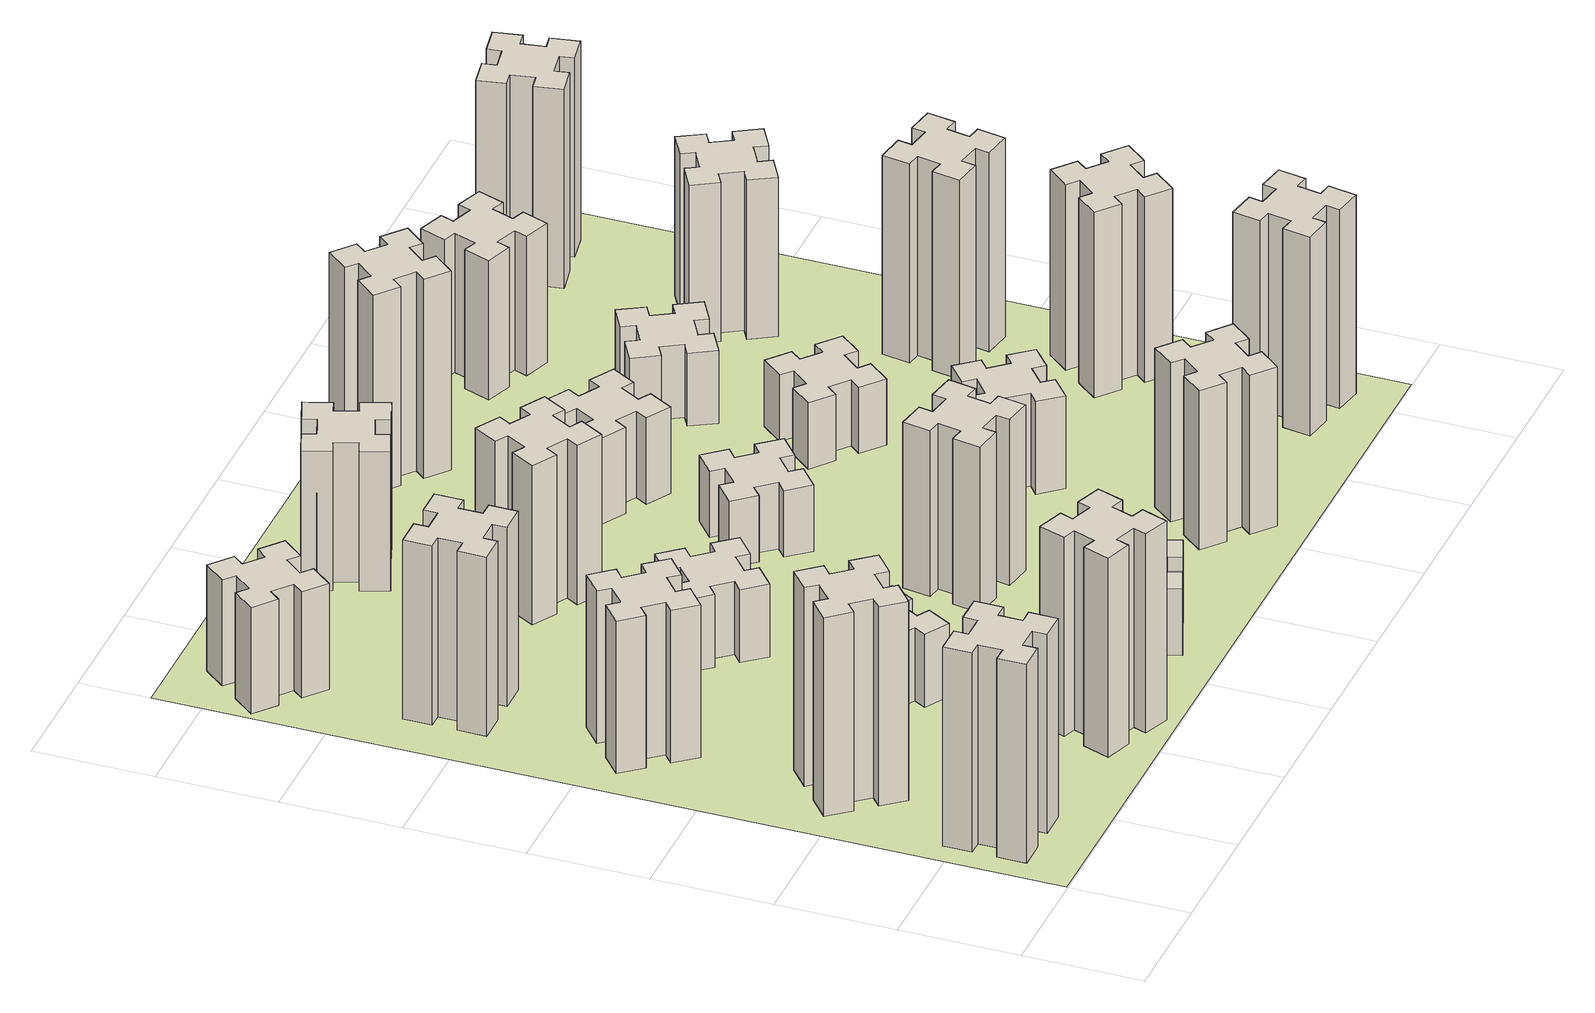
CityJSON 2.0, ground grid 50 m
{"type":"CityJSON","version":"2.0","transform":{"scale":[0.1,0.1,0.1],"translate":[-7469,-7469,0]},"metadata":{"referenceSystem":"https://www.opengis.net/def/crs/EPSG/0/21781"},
"CityObjects":{
"building1":{"type":"Building","attributes":{"class":"1000","function":"1000","usage":"1000","yearOfConstruction":2016,"roofType":"1000","measuredHeight":90,"storeysAboveGround":30,"storeysBelowGround":0},"geometry":[{"type":"Solid","lod":"1","boundaries":[[[[0,1,2,3,4,5,6,7,8,9,10,11,12,13,14,15,16,17,18,19]],[[17,16,20,21]],[[16,15,22,20]],[[15,14,23,22]],[[14,13,24,23]],[[13,12,25,24]],[[12,11,26,25]],[[11,10,27,26]],[[10,9,28,27]],[[9,8,29,28]],[[8,7,30,29]],[[7,6,31,30]],[[6,5,32,31]],[[5,4,33,32]],[[4,3,34,33]],[[3,2,35,34]],[[2,1,36,35]],[[1,0,37,36]],[[0,19,38,37]],[[19,18,39,38]],[[18,17,21,39]],[[24,25,26,27,28,29,30,31,32,33,34,35,36,37,38,39,21,20,22,23]]]]}]},
"building2":{"type":"Building","attributes":{"class":"1000","function":"1000","usage":"1000","yearOfConstruction":2016,"roofType":"1000","measuredHeight":90,"storeysAboveGround":30,"storeysBelowGround":0},"geometry":[{"type":"Solid","lod":"1","boundaries":[[[[40,41,42,43,44,45,46,47,48,49,50,51,52,53,54,55,56,57,58,59]],[[57,56,60,61]],[[56,55,62,60]],[[55,54,63,62]],[[54,53,64,63]],[[53,52,65,64]],[[52,51,66,65]],[[51,50,67,66]],[[50,49,68,67]],[[49,48,69,68]],[[48,47,70,69]],[[47,46,71,70]],[[46,45,72,71]],[[45,44,73,72]],[[44,43,74,73]],[[43,42,75,74]],[[42,41,76,75]],[[41,40,77,76]],[[40,59,78,77]],[[59,58,79,78]],[[58,57,61,79]],[[64,65,66,67,68,69,70,71,72,73,74,75,76,77,78,79,61,60,62,63]]]]}]},
"building3":{"type":"Building","attributes":{"class":"1000","function":"1000","usage":"1000","yearOfConstruction":2016,"roofType":"1000","measuredHeight":69,"storeysAboveGround":30,"storeysBelowGround":0},"geometry":[{"type":"Solid","lod":"1","boundaries":[[[[80,81,82,83,84,85,86,87,88,89,90,91,92,93,94,95,96,97,98,99]],[[97,96,100,101]],[[96,95,102,100]],[[95,94,103,102]],[[94,93,104,103]],[[93,92,105,104]],[[92,91,106,105]],[[91,90,107,106]],[[90,89,108,107]],[[89,88,109,108]],[[88,87,110,109]],[[87,86,111,110]],[[86,85,112,111]],[[85,84,113,112]],[[84,83,114,113]],[[83,82,115,114]],[[82,81,116,115]],[[81,80,117,116]],[[80,99,118,117]],[[99,98,119,118]],[[98,97,101,119]],[[104,105,106,107,108,109,110,111,112,113,114,115,116,117,118,119,101,100,102,103]]]]}]},
"building4":{"type":"Building","attributes":{"class":"1000","function":"1000","usage":"1000","yearOfConstruction":2016,"roofType":"1000","measuredHeight":81,"storeysAboveGround":30,"storeysBelowGround":0},"geometry":[{"type":"Solid","lod":"1","boundaries":[[[[120,121,122,123,124,125,126,127,128,129,130,131,132,133,134,135,136,137,138,139]],[[137,136,140,141]],[[136,135,142,140]],[[135,134,143,142]],[[134,133,144,143]],[[133,132,145,144]],[[132,131,146,145]],[[131,130,147,146]],[[130,129,148,147]],[[129,128,149,148]],[[128,127,150,149]],[[127,126,151,150]],[[126,125,152,151]],[[125,124,153,152]],[[124,123,154,153]],[[123,122,155,154]],[[122,121,156,155]],[[121,120,157,156]],[[120,139,158,157]],[[139,138,159,158]],[[138,137,141,159]],[[144,145,146,147,148,149,150,151,152,153,154,155,156,157,158,159,141,140,142,143]]]]}]},
"building5":{"type":"Building","attributes":{"class":"1000","function":"1000","usage":"1000","yearOfConstruction":2016,"roofType":"1000","measuredHeight":90,"storeysAboveGround":30,"storeysBelowGround":0},"geometry":[{"type":"Solid","lod":"1","boundaries":[[[[160,161,162,163,164,165,166,167,168,169,170,171,172,173,174,175,176,177,178,179]],[[177,176,180,181]],[[176,175,182,180]],[[175,174,183,182]],[[174,173,184,183]],[[173,172,185,184]],[[172,171,186,185]],[[171,170,187,186]],[[170,169,188,187]],[[169,168,189,188]],[[168,167,190,189]],[[167,166,191,190]],[[166,165,192,191]],[[165,164,193,192]],[[164,163,194,193]],[[163,162,195,194]],[[162,161,196,195]],[[161,160,197,196]],[[160,179,198,197]],[[179,178,199,198]],[[178,177,181,199]],[[184,185,186,187,188,189,190,191,192,193,194,195,196,197,198,199,181,180,182,183]]]]}]},
"building6":{"type":"Building","attributes":{"class":"1000","function":"1000","usage":"1000","yearOfConstruction":2016,"roofType":"1000","measuredHeight":48,"storeysAboveGround":30,"storeysBelowGround":0},"geometry":[{"type":"Solid","lod":"1","boundaries":[[[[200,201,202,203,204,205,206,207,208,209,210,211,212,213,214,215,216,217,218,219]],[[217,216,220,221]],[[216,215,222,220]],[[215,214,223,222]],[[214,213,224,223]],[[213,212,225,224]],[[212,211,226,225]],[[211,210,227,226]],[[210,209,228,227]],[[209,208,229,228]],[[208,207,230,229]],[[207,206,231,230]],[[206,205,232,231]],[[205,204,233,232]],[[204,203,234,233]],[[203,202,235,234]],[[202,201,236,235]],[[201,200,237,236]],[[200,219,238,237]],[[219,218,239,238]],[[218,217,221,239]],[[224,225,226,227,228,229,230,231,232,233,234,235,236,237,238,239,221,220,222,223]]]]}]},
"building7":{"type":"Building","attributes":{"class":"1000","function":"1000","usage":"1000","yearOfConstruction":2016,"roofType":"1000","measuredHeight":33,"storeysAboveGround":30,"storeysBelowGround":0},"geometry":[{"type":"Solid","lod":"1","boundaries":[[[[240,241,242,243,244,245,246,247,248,249,250,251,252,253,254,255,256,257,258,259]],[[257,256,260,261]],[[256,255,262,260]],[[255,254,263,262]],[[254,253,264,263]],[[253,252,265,264]],[[252,251,266,265]],[[251,250,267,266]],[[250,249,268,267]],[[249,248,269,268]],[[248,247,270,269]],[[247,246,271,270]],[[246,245,272,271]],[[245,244,273,272]],[[244,243,274,273]],[[243,242,275,274]],[[242,241,276,275]],[[241,240,277,276]],[[240,259,278,277]],[[259,258,279,278]],[[258,257,261,279]],[[264,265,266,267,268,269,270,271,272,273,274,275,276,277,278,279,261,260,262,263]]]]}]},
"building8":{"type":"Building","attributes":{"class":"1000","function":"1000","usage":"1000","yearOfConstruction":2016,"roofType":"1000","measuredHeight":33,"storeysAboveGround":30,"storeysBelowGround":0},"geometry":[{"type":"Solid","lod":"1","boundaries":[[[[280,281,282,283,284,285,286,287,288,289,290,291,292,293,294,295,296,297,298,299]],[[297,296,300,301]],[[296,295,302,300]],[[295,294,303,302]],[[294,293,304,303]],[[293,292,305,304]],[[292,291,306,305]],[[291,290,307,306]],[[290,289,308,307]],[[289,288,309,308]],[[288,287,310,309]],[[287,286,311,310]],[[286,285,312,311]],[[285,284,313,312]],[[284,283,314,313]],[[283,282,315,314]],[[282,281,316,315]],[[281,280,317,316]],[[280,299,318,317]],[[299,298,319,318]],[[298,297,301,319]],[[304,305,306,307,308,309,310,311,312,313,314,315,316,317,318,319,301,300,302,303]]]]}]},
"building9":{"type":"Building","attributes":{"class":"1000","function":"1000","usage":"1000","yearOfConstruction":2016,"roofType":"1000","measuredHeight":30,"storeysAboveGround":30,"storeysBelowGround":0},"geometry":[{"type":"Solid","lod":"1","boundaries":[[[[320,321,322,323,324,325,326,327,328,329,330,331,332,333,334,335,336,337,338,339]],[[337,336,340,341]],[[336,335,342,340]],[[335,334,343,342]],[[334,333,344,343]],[[333,332,345,344]],[[332,331,346,345]],[[331,330,347,346]],[[330,329,348,347]],[[329,328,349,348]],[[328,327,350,349]],[[327,326,351,350]],[[326,325,352,351]],[[325,324,353,352]],[[324,323,354,353]],[[323,322,355,354]],[[322,321,356,355]],[[321,320,357,356]],[[320,339,358,357]],[[339,338,359,358]],[[338,337,341,359]],[[344,345,346,347,348,349,350,351,352,353,354,355,356,357,358,359,341,340,342,343]]]]}]},
"building10":{"type":"Building","attributes":{"class":"1000","function":"1000","usage":"1000","yearOfConstruction":2016,"roofType":"1000","measuredHeight":72,"storeysAboveGround":30,"storeysBelowGround":0},"geometry":[{"type":"Solid","lod":"1","boundaries":[[[[360,361,362,363,364,365,366,367,368,369,370,371,372,373,374,375,376,377,378,379]],[[377,376,380,381]],[[376,375,382,380]],[[375,374,383,382]],[[374,373,384,383]],[[373,372,385,384]],[[372,371,386,385]],[[371,370,387,386]],[[370,369,388,387]],[[369,368,389,388]],[[368,367,390,389]],[[367,366,391,390]],[[366,365,392,391]],[[365,364,393,392]],[[364,363,394,393]],[[363,362,395,394]],[[362,361,396,395]],[[361,360,397,396]],[[360,379,398,397]],[[379,378,399,398]],[[378,377,381,399]],[[384,385,386,387,388,389,390,391,392,393,394,395,396,397,398,399,381,380,382,383]]]]}]},
"building11":{"type":"Building","attributes":{"class":"1000","function":"1000","usage":"1000","yearOfConstruction":2016,"roofType":"1000","measuredHeight":63,"storeysAboveGround":30,"storeysBelowGround":0},"geometry":[{"type":"Solid","lod":"1","boundaries":[[[[400,401,402,403,404,405,406,407,408,409,410,411,412,413,414,415,416,417,418,419]],[[417,416,420,421]],[[416,415,422,420]],[[415,414,423,422]],[[414,413,424,423]],[[413,412,425,424]],[[412,411,426,425]],[[411,410,427,426]],[[410,409,428,427]],[[409,408,429,428]],[[408,407,430,429]],[[407,406,431,430]],[[406,405,432,431]],[[405,404,433,432]],[[404,403,434,433]],[[403,402,435,434]],[[402,401,436,435]],[[401,400,437,436]],[[400,419,438,437]],[[419,418,439,438]],[[418,417,421,439]],[[424,425,426,427,428,429,430,431,432,433,434,435,436,437,438,439,421,420,422,423]]]]}]},
"building12":{"type":"Building","attributes":{"class":"1000","function":"1000","usage":"1000","yearOfConstruction":2016,"roofType":"1000","measuredHeight":75,"storeysAboveGround":30,"storeysBelowGround":0},"geometry":[{"type":"Solid","lod":"1","boundaries":[[[[440,441,442,443,444,445,446,447,448,449,450,451,452,453,454,455,456,457,458,459]],[[457,456,460,461]],[[456,455,462,460]],[[455,454,463,462]],[[454,453,464,463]],[[453,452,465,464]],[[452,451,466,465]],[[451,450,467,466]],[[450,449,468,467]],[[449,448,469,468]],[[448,447,470,469]],[[447,446,471,470]],[[446,445,472,471]],[[445,444,473,472]],[[444,443,474,473]],[[443,442,475,474]],[[442,441,476,475]],[[441,440,477,476]],[[440,459,478,477]],[[459,458,479,478]],[[458,457,461,479]],[[464,465,466,467,468,469,470,471,472,473,474,475,476,477,478,479,461,460,462,463]]]]}]},
"building13":{"type":"Building","attributes":{"class":"1000","function":"1000","usage":"1000","yearOfConstruction":2016,"roofType":"1000","measuredHeight":30,"storeysAboveGround":30,"storeysBelowGround":0},"geometry":[{"type":"Solid","lod":"1","boundaries":[[[[480,481,482,483,484,485,486,487,488,489,490,491,492,493,494,495,496,497,498,499]],[[497,496,500,501]],[[496,495,502,500]],[[495,494,503,502]],[[494,493,504,503]],[[493,492,505,504]],[[492,491,506,505]],[[491,490,507,506]],[[490,489,508,507]],[[489,488,509,508]],[[488,487,510,509]],[[487,486,511,510]],[[486,485,512,511]],[[485,484,513,512]],[[484,483,514,513]],[[483,482,515,514]],[[482,481,516,515]],[[481,480,517,516]],[[480,499,518,517]],[[499,498,519,518]],[[498,497,501,519]],[[504,505,506,507,508,509,510,511,512,513,514,515,516,517,518,519,501,500,502,503]]]]}]},
"building14":{"type":"Building","attributes":{"class":"1000","function":"1000","usage":"1000","yearOfConstruction":2016,"roofType":"1000","measuredHeight":72,"storeysAboveGround":30,"storeysBelowGround":0},"geometry":[{"type":"Solid","lod":"1","boundaries":[[[[520,521,522,523,524,525,526,527,528,529,530,531,532,533,534,535,536,537,538,539]],[[537,536,540,541]],[[536,535,542,540]],[[535,534,543,542]],[[534,533,544,543]],[[533,532,545,544]],[[532,531,546,545]],[[531,530,547,546]],[[530,529,548,547]],[[529,528,549,548]],[[528,527,550,549]],[[527,526,551,550]],[[526,525,552,551]],[[525,524,553,552]],[[524,523,554,553]],[[523,522,555,554]],[[522,521,556,555]],[[521,520,557,556]],[[520,539,558,557]],[[539,538,559,558]],[[538,537,541,559]],[[544,545,546,547,548,549,550,551,552,553,554,555,556,557,558,559,541,540,542,543]]]]}]},
"building15":{"type":"Building","attributes":{"class":"1000","function":"1000","usage":"1000","yearOfConstruction":2016,"roofType":"1000","measuredHeight":39,"storeysAboveGround":30,"storeysBelowGround":0},"geometry":[{"type":"Solid","lod":"1","boundaries":[[[[560,561,562,563,564,565,566,567,568,569,570,571,572,573,574,575,576,577,578,579]],[[577,576,580,581]],[[576,575,582,580]],[[575,574,583,582]],[[574,573,584,583]],[[573,572,585,584]],[[572,571,586,585]],[[571,570,587,586]],[[570,569,588,587]],[[569,568,589,588]],[[568,567,590,589]],[[567,566,591,590]],[[566,565,592,591]],[[565,564,593,592]],[[564,563,594,593]],[[563,562,595,594]],[[562,561,596,595]],[[561,560,597,596]],[[560,579,598,597]],[[579,578,599,598]],[[578,577,581,599]],[[584,585,586,587,588,589,590,591,592,593,594,595,596,597,598,599,581,580,582,583]]]]}]},
"building16":{"type":"Building","attributes":{"class":"1000","function":"1000","usage":"1000","yearOfConstruction":2016,"roofType":"1000","measuredHeight":90,"storeysAboveGround":30,"storeysBelowGround":0},"geometry":[{"type":"Solid","lod":"1","boundaries":[[[[600,601,602,603,604,605,606,607,608,609,610,611,612,613,614,615,616,617,618,619]],[[617,616,620,621]],[[616,615,622,620]],[[615,614,623,622]],[[614,613,624,623]],[[613,612,625,624]],[[612,611,626,625]],[[611,610,627,626]],[[610,609,628,627]],[[609,608,629,628]],[[608,607,630,629]],[[607,606,631,630]],[[606,605,632,631]],[[605,604,633,632]],[[604,603,634,633]],[[603,602,635,634]],[[602,601,636,635]],[[601,600,637,636]],[[600,619,638,637]],[[619,618,639,638]],[[618,617,621,639]],[[624,625,626,627,628,629,630,631,632,633,634,635,636,637,638,639,621,620,622,623]]]]}]},
"building17":{"type":"Building","attributes":{"class":"1000","function":"1000","usage":"1000","yearOfConstruction":2016,"roofType":"1000","measuredHeight":42,"storeysAboveGround":30,"storeysBelowGround":0},"geometry":[{"type":"Solid","lod":"1","boundaries":[[[[640,641,642,643,644,645,646,647,648,649,650,651,652,653,654,655,656,657,658,659]],[[657,656,660,661]],[[656,655,662,660]],[[655,654,663,662]],[[654,653,664,663]],[[653,652,665,664]],[[652,651,666,665]],[[651,650,667,666]],[[650,649,668,667]],[[649,648,669,668]],[[648,647,670,669]],[[647,646,671,670]],[[646,645,672,671]],[[645,644,673,672]],[[644,643,674,673]],[[643,642,675,674]],[[642,641,676,675]],[[641,640,677,676]],[[640,659,678,677]],[[659,658,679,678]],[[658,657,661,679]],[[664,665,666,667,668,669,670,671,672,673,674,675,676,677,678,679,661,660,662,663]]]]}]},
"building18":{"type":"Building","attributes":{"class":"1000","function":"1000","usage":"1000","yearOfConstruction":2016,"roofType":"1000","measuredHeight":30,"storeysAboveGround":30,"storeysBelowGround":0},"geometry":[{"type":"Solid","lod":"1","boundaries":[[[[680,681,682,683,684,685,686,687,688,689,690,691,692,693,694,695,696,697,698,699]],[[697,696,700,701]],[[696,695,702,700]],[[695,694,703,702]],[[694,693,704,703]],[[693,692,705,704]],[[692,691,706,705]],[[691,690,707,706]],[[690,689,708,707]],[[689,688,709,708]],[[688,687,710,709]],[[687,686,711,710]],[[686,685,712,711]],[[685,684,713,712]],[[684,683,714,713]],[[683,682,715,714]],[[682,681,716,715]],[[681,680,717,716]],[[680,699,718,717]],[[699,698,719,718]],[[698,697,701,719]],[[704,705,706,707,708,709,710,711,712,713,714,715,716,717,718,719,701,700,702,703]]]]}]},
"building19":{"type":"Building","attributes":{"class":"1000","function":"1000","usage":"1000","yearOfConstruction":2016,"roofType":"1000","measuredHeight":33,"storeysAboveGround":30,"storeysBelowGround":0},"geometry":[{"type":"Solid","lod":"1","boundaries":[[[[720,721,722,723,724,725,726,727,728,729,730,731,732,733,734,735,736,737,738,739]],[[737,736,740,741]],[[736,735,742,740]],[[735,734,743,742]],[[734,733,744,743]],[[733,732,745,744]],[[732,731,746,745]],[[731,730,747,746]],[[730,729,748,747]],[[729,728,749,748]],[[728,727,750,749]],[[727,726,751,750]],[[726,725,752,751]],[[725,724,753,752]],[[724,723,754,753]],[[723,722,755,754]],[[722,721,756,755]],[[721,720,757,756]],[[720,739,758,757]],[[739,738,759,758]],[[738,737,741,759]],[[744,745,746,747,748,749,750,751,752,753,754,755,756,757,758,759,741,740,742,743]]]]}]},
"building20":{"type":"Building","attributes":{"class":"1000","function":"1000","usage":"1000","yearOfConstruction":2016,"roofType":"1000","measuredHeight":90,"storeysAboveGround":30,"storeysBelowGround":0},"geometry":[{"type":"Solid","lod":"1","boundaries":[[[[760,761,762,763,764,765,766,767,768,769,770,771,772,773,774,775,776,777,778,779]],[[777,776,780,781]],[[776,775,782,780]],[[775,774,783,782]],[[774,773,784,783]],[[773,772,785,784]],[[772,771,786,785]],[[771,770,787,786]],[[770,769,788,787]],[[769,768,789,788]],[[768,767,790,789]],[[767,766,791,790]],[[766,765,792,791]],[[765,764,793,792]],[[764,763,794,793]],[[763,762,795,794]],[[762,761,796,795]],[[761,760,797,796]],[[760,779,798,797]],[[779,778,799,798]],[[778,777,781,799]],[[784,785,786,787,788,789,790,791,792,793,794,795,796,797,798,799,781,780,782,783]]]]}]},
"building21":{"type":"Building","attributes":{"class":"1000","function":"1000","usage":"1000","yearOfConstruction":2016,"roofType":"1000","measuredHeight":63,"storeysAboveGround":30,"storeysBelowGround":0},"geometry":[{"type":"Solid","lod":"1","boundaries":[[[[800,801,802,803,804,805,806,807,808,809,810,811,812,813,814,815,816,817,818,819]],[[817,816,820,821]],[[816,815,822,820]],[[815,814,823,822]],[[814,813,824,823]],[[813,812,825,824]],[[812,811,826,825]],[[811,810,827,826]],[[810,809,828,827]],[[809,808,829,828]],[[808,807,830,829]],[[807,806,831,830]],[[806,805,832,831]],[[805,804,833,832]],[[804,803,834,833]],[[803,802,835,834]],[[802,801,836,835]],[[801,800,837,836]],[[800,819,838,837]],[[819,818,839,838]],[[818,817,821,839]],[[824,825,826,827,828,829,830,831,832,833,834,835,836,837,838,839,821,820,822,823]]]]}]},
"building22":{"type":"Building","attributes":{"class":"1000","function":"1000","usage":"1000","yearOfConstruction":2016,"roofType":"1000","measuredHeight":84,"storeysAboveGround":30,"storeysBelowGround":0},"geometry":[{"type":"Solid","lod":"1","boundaries":[[[[840,841,842,843,844,845,846,847,848,849,850,851,852,853,854,855,856,857,858,859]],[[857,856,860,861]],[[856,855,862,860]],[[855,854,863,862]],[[854,853,864,863]],[[853,852,865,864]],[[852,851,866,865]],[[851,850,867,866]],[[850,849,868,867]],[[849,848,869,868]],[[848,847,870,869]],[[847,846,871,870]],[[846,845,872,871]],[[845,844,873,872]],[[844,843,874,873]],[[843,842,875,874]],[[842,841,876,875]],[[841,840,877,876]],[[840,859,878,877]],[[859,858,879,878]],[[858,857,861,879]],[[864,865,866,867,868,869,870,871,872,873,874,875,876,877,878,879,861,860,862,863]]]]}]},
"building23":{"type":"Building","attributes":{"class":"1000","function":"1000","usage":"1000","yearOfConstruction":2016,"roofType":"1000","measuredHeight":90,"storeysAboveGround":30,"storeysBelowGround":0},"geometry":[{"type":"Solid","lod":"1","boundaries":[[[[880,881,882,883,884,885,886,887,888,889,890,891,892,893,894,895,896,897,898,899]],[[897,896,900,901]],[[896,895,902,900]],[[895,894,903,902]],[[894,893,904,903]],[[893,892,905,904]],[[892,891,906,905]],[[891,890,907,906]],[[890,889,908,907]],[[889,888,909,908]],[[888,887,910,909]],[[887,886,911,910]],[[886,885,912,911]],[[885,884,913,912]],[[884,883,914,913]],[[883,882,915,914]],[[882,881,916,915]],[[881,880,917,916]],[[880,899,918,917]],[[899,898,919,918]],[[898,897,901,919]],[[904,905,906,907,908,909,910,911,912,913,914,915,916,917,918,919,901,900,902,903]]]]}]},
"building24":{"type":"Building","attributes":{"class":"1000","function":"1000","usage":"1000","yearOfConstruction":2016,"roofType":"1000","measuredHeight":72,"storeysAboveGround":30,"storeysBelowGround":0},"geometry":[{"type":"Solid","lod":"1","boundaries":[[[[920,921,922,923,924,925,926,927,928,929,930,931,932,933,934,935,936,937,938,939]],[[937,936,940,941]],[[936,935,942,940]],[[935,934,943,942]],[[934,933,944,943]],[[933,932,945,944]],[[932,931,946,945]],[[931,930,947,946]],[[930,929,948,947]],[[929,928,949,948]],[[928,927,950,949]],[[927,926,951,950]],[[926,925,952,951]],[[925,924,953,952]],[[924,923,954,953]],[[923,922,955,954]],[[922,921,956,955]],[[921,920,957,956]],[[920,939,958,957]],[[939,938,959,958]],[[938,937,941,959]],[[944,945,946,947,948,949,950,951,952,953,954,955,956,957,958,959,941,940,942,943]]]]}]},
"building25":{"type":"Building","attributes":{"class":"1000","function":"1000","usage":"1000","yearOfConstruction":2016,"roofType":"1000","measuredHeight":90,"storeysAboveGround":30,"storeysBelowGround":0},"geometry":[{"type":"Solid","lod":"1","boundaries":[[[[960,961,962,963,964,965,966,967,968,969,970,971,972,973,974,975,976,977,978,979]],[[977,976,980,981]],[[976,975,982,980]],[[975,974,983,982]],[[974,973,984,983]],[[973,972,985,984]],[[972,971,986,985]],[[971,970,987,986]],[[970,969,988,987]],[[969,968,989,988]],[[968,967,990,989]],[[967,966,991,990]],[[966,965,992,991]],[[965,964,993,992]],[[964,963,994,993]],[[963,962,995,994]],[[962,961,996,995]],[[961,960,997,996]],[[960,979,998,997]],[[979,978,999,998]],[[978,977,981,999]],[[984,985,986,987,988,989,990,991,992,993,994,995,996,997,998,999,981,980,982,983]]]]}]},
"landuse1":{"type":"LandUse","attributes":{"name":"plot1","function":"1010"},"geometry":[{"type":"MultiSurface","lod":"1","boundaries":[[[1000,1001,1002,1003]]]}]}
},
"vertices":[
[165,425,0],[165,325,0],[105,325,0],[105,205,0],[225,205,0],[225,265,0],[325,265,0],[325,205,0],[445,205,0],[445,325,0],[385,325,0],[385,425,0],[445,425,0],[445,545,0],[325,545,0],[325,485,0],[225,485,0],[225,545,0],[105,545,0],[105,425,0],[225,485,900],[225,545,900],[325,485,900],[325,545,900],[445,545,900],[445,425,900],[385,425,900],[385,325,900],[445,325,900],[445,205,900],[325,205,900],[325,265,900],[225,265,900],[225,205,900],[105,205,900],[105,325,900],[165,325,900],[165,425,900],[105,425,900],[105,545,900],
[492,1048,0],[427,1124,0],[473,1163,0],[396,1255,0],[304,1178,0],[343,1132,0],[266,1067,0],[228,1113,0],[136,1036,0],[213,944,0],[259,983,0],[323,906,0],[277,868,0],[354,776,0],[446,853,0],[408,899,0],[484,963,0],[523,917,0],[615,994,0],[538,1086,0],[484,963,900],[523,917,900],[408,899,900],[446,853,900],[354,776,900],[277,868,900],[323,906,900],[259,983,900],[213,944,900],[136,1036,900],[228,1113,900],[266,1067,900],[343,1132,900],[304,1178,900],[396,1255,900],[473,1163,900],[427,1124,900],[492,1048,900],[538,1086,900],[615,994,900],
[492,1888,0],[427,1964,0],[473,2003,0],[396,2095,0],[304,2018,0],[343,1972,0],[266,1907,0],[228,1953,0],[136,1876,0],[213,1784,0],[259,1823,0],[323,1746,0],[277,1708,0],[354,1616,0],[446,1693,0],[408,1739,0],[484,1803,0],[523,1757,0],[615,1834,0],[538,1926,0],[484,1803,690],[523,1757,690],[408,1739,690],[446,1693,690],[354,1616,690],[277,1708,690],[323,1746,690],[259,1823,690],[213,1784,690],[136,1876,690],[228,1953,690],[266,1907,690],[343,1972,690],[304,2018,690],[396,2095,690],[473,2003,690],[427,1964,690],[492,1888,690],[538,1926,690],[615,1834,690],
[485,2545,0],[485,2645,0],[545,2645,0],[545,2765,0],[425,2765,0],[425,2705,0],[325,2705,0],[325,2765,0],[205,2765,0],[205,2645,0],[265,2645,0],[265,2545,0],[205,2545,0],[205,2425,0],[325,2425,0],[325,2485,0],[425,2485,0],[425,2425,0],[545,2425,0],[545,2545,0],[425,2485,810],[425,2425,810],[325,2485,810],[325,2425,810],[205,2425,810],[205,2545,810],[265,2545,810],[265,2645,810],[205,2645,810],[205,2765,810],[325,2765,810],[325,2705,810],[425,2705,810],[425,2765,810],[545,2765,810],[545,2645,810],[485,2645,810],[485,2545,810],[545,2545,810],[545,2425,810],
[1029,360,0],[995,266,0],[939,287,0],[897,174,0],[1010,133,0],[1031,189,0],[1125,155,0],[1104,99,0],[1217,57,0],[1258,170,0],[1202,191,0],[1236,285,0],[1292,264,0],[1333,377,0],[1220,418,0],[1200,362,0],[1106,396,0],[1127,452,0],[1014,493,0],[973,380,0],[1106,396,900],[1127,452,900],[1200,362,900],[1220,418,900],[1333,377,900],[1292,264,900],[1236,285,900],[1202,191,900],[1258,170,900],[1217,57,900],[1104,99,900],[1125,155,900],[1031,189,900],[1010,133,900],[897,174,900],[939,287,900],[995,266,900],[1029,360,900],[973,380,900],[1014,493,900],
[384,3387,0],[308,3452,0],[346,3498,0],[254,3575,0],[177,3483,0],[223,3444,0],[159,3368,0],[113,3406,0],[36,3314,0],[128,3237,0],[166,3283,0],[243,3219,0],[204,3173,0],[296,3096,0],[373,3188,0],[327,3226,0],[392,3303,0],[438,3264,0],[515,3356,0],[423,3433,0],[392,3303,480],[438,3264,480],[327,3226,480],[373,3188,480],[296,3096,480],[204,3173,480],[243,3219,480],[166,3283,480],[128,3237,480],[36,3314,480],[113,3406,480],[159,3368,480],[223,3444,480],[177,3483,480],[254,3575,480],[346,3498,480],[308,3452,480],[384,3387,480],[423,3433,480],[515,3356,480],
[1086,1017,0],[1136,1104,0],[1188,1074,0],[1248,1178,0],[1144,1238,0],[1114,1186,0],[1027,1236,0],[1057,1288,0],[953,1348,0],[893,1244,0],[945,1214,0],[895,1127,0],[843,1157,0],[783,1053,0],[887,993,0],[917,1045,0],[1004,995,0],[974,943,0],[1078,883,0],[1138,987,0],[1004,995,330],[974,943,330],[917,1045,330],[887,993,330],[783,1053,330],[843,1157,330],[895,1127,330],[945,1214,330],[893,1244,330],[953,1348,330],[1057,1288,330],[1027,1236,330],[1114,1186,330],[1144,1238,330],[1248,1178,330],[1188,1074,330],[1136,1104,330],[1086,1017,330],[1138,987,330],[1078,883,330],
[1083,1972,0],[1006,1907,0],[968,1953,0],[876,1876,0],[953,1784,0],[999,1823,0],[1063,1746,0],[1017,1708,0],[1094,1616,0],[1186,1693,0],[1148,1739,0],[1224,1803,0],[1263,1757,0],[1355,1834,0],[1278,1926,0],[1232,1888,0],[1167,1964,0],[1213,2003,0],[1136,2095,0],[1044,2018,0],[1167,1964,330],[1213,2003,330],[1232,1888,330],[1278,1926,330],[1355,1834,330],[1263,1757,330],[1224,1803,330],[1148,1739,330],[1186,1693,330],[1094,1616,330],[1017,1708,330],[1063,1746,330],[999,1823,330],[953,1784,330],[876,1876,330],[968,1953,330],[1006,1907,330],[1083,1972,330],[1044,2018,330],[1136,2095,330],
[1765,496,0],[1671,462,0],[1650,518,0],[1537,477,0],[1579,364,0],[1635,385,0],[1669,291,0],[1613,270,0],[1654,157,0],[1767,199,0],[1746,255,0],[1840,289,0],[1860,233,0],[1973,274,0],[1932,387,0],[1876,366,0],[1842,460,0],[1898,480,0],[1857,593,0],[1744,552,0],[1842,460,300],[1898,480,300],[1876,366,300],[1932,387,300],[1973,274,300],[1860,233,300],[1840,289,300],[1746,255,300],[1767,199,300],[1654,157,300],[1613,270,300],[1669,291,300],[1635,385,300],[1579,364,300],[1537,477,300],[1650,518,300],[1671,462,300],[1765,496,300],[1744,552,300],[1857,593,300],
[1314,2666,0],[1227,2716,0],[1257,2768,0],[1153,2828,0],[1093,2724,0],[1145,2694,0],[1095,2607,0],[1043,2637,0],[983,2533,0],[1087,2473,0],[1117,2525,0],[1204,2475,0],[1174,2423,0],[1278,2363,0],[1338,2467,0],[1286,2497,0],[1336,2584,0],[1388,2554,0],[1448,2658,0],[1344,2718,0],[1336,2584,720],[1388,2554,720],[1286,2497,720],[1338,2467,720],[1278,2363,720],[1174,2423,720],[1204,2475,720],[1117,2525,720],[1087,2473,720],[983,2533,720],[1043,2637,720],[1095,2607,720],[1145,2694,720],[1093,2724,720],[1153,2828,720],[1257,2768,720],[1227,2716,720],[1314,2666,720],[1344,2718,720],[1448,2658,720],
[1125,3456,0],[1031,3422,0],[1010,3478,0],[897,3437,0],[939,3324,0],[995,3345,0],[1029,3251,0],[973,3230,0],[1014,3117,0],[1127,3159,0],[1106,3215,0],[1200,3249,0],[1220,3193,0],[1333,3234,0],[1292,3347,0],[1236,3326,0],[1202,3420,0],[1258,3440,0],[1217,3553,0],[1104,3512,0],[1202,3420,630],[1258,3440,630],[1236,3326,630],[1292,3347,630],[1333,3234,630],[1220,3193,630],[1200,3249,630],[1106,3215,630],[1127,3159,630],[1014,3117,630],[973,3230,630],[1029,3251,630],[995,3345,630],[939,3324,630],[897,3437,630],[1010,3478,630],[1031,3422,630],[1125,3456,630],[1104,3512,630],[1217,3553,630],
[1955,1047,0],[1972,1145,0],[2031,1135,0],[2052,1253,0],[1934,1274,0],[1924,1215,0],[1825,1232,0],[1836,1291,0],[1717,1312,0],[1697,1194,0],[1756,1184,0],[1738,1085,0],[1679,1096,0],[1658,977,0],[1777,957,0],[1787,1016,0],[1885,998,0],[1875,939,0],[1993,918,0],[2014,1037,0],[1885,998,750],[1875,939,750],[1787,1016,750],[1777,957,750],[1658,977,750],[1679,1096,750],[1738,1085,750],[1756,1184,750],[1697,1194,750],[1717,1312,750],[1836,1291,750],[1825,1232,750],[1924,1215,750],[1934,1274,750],[2052,1253,750],[2031,1135,750],[1972,1145,750],[1955,1047,750],[2014,1037,750],[1993,918,750],
[1972,1988,0],[1907,2064,0],[1953,2103,0],[1876,2195,0],[1784,2118,0],[1823,2072,0],[1746,2007,0],[1708,2053,0],[1616,1976,0],[1693,1884,0],[1739,1923,0],[1803,1846,0],[1757,1808,0],[1834,1716,0],[1926,1793,0],[1888,1839,0],[1964,1903,0],[2003,1857,0],[2095,1934,0],[2018,2026,0],[1964,1903,300],[2003,1857,300],[1888,1839,300],[1926,1793,300],[1834,1716,300],[1757,1808,300],[1803,1846,300],[1739,1923,300],[1693,1884,300],[1616,1976,300],[1708,2053,300],[1746,2007,300],[1823,2072,300],[1784,2118,300],[1876,2195,300],[1953,2103,300],[1907,2064,300],[1972,1988,300],[2018,2026,300],[2095,1934,300],
[2486,323,0],[2563,259,0],[2524,213,0],[2616,136,0],[2693,228,0],[2647,266,0],[2712,343,0],[2758,304,0],[2835,396,0],[2743,473,0],[2704,427,0],[2628,492,0],[2666,538,0],[2574,615,0],[2497,523,0],[2543,484,0],[2479,408,0],[2433,446,0],[2356,354,0],[2448,277,0],[2479,408,720],[2433,446,720],[2543,484,720],[2497,523,720],[2574,615,720],[2666,538,720],[2628,492,720],[2704,427,720],[2743,473,720],[2835,396,720],[2758,304,720],[2712,343,720],[2647,266,720],[2693,228,720],[2616,136,720],[2524,213,720],[2563,259,720],[2486,323,720],[2448,277,720],[2356,354,720],
[2026,2497,0],[2076,2584,0],[2128,2554,0],[2188,2658,0],[2084,2718,0],[2054,2666,0],[1967,2716,0],[1997,2768,0],[1893,2828,0],[1833,2724,0],[1885,2694,0],[1835,2607,0],[1783,2637,0],[1723,2533,0],[1827,2473,0],[1857,2525,0],[1944,2475,0],[1914,2423,0],[2018,2363,0],[2078,2467,0],[1944,2475,390],[1914,2423,390],[1857,2525,390],[1827,2473,390],[1723,2533,390],[1783,2637,390],[1835,2607,390],[1885,2694,390],[1833,2724,390],[1893,2828,390],[1997,2768,390],[1967,2716,390],[2054,2666,390],[2084,2718,390],[2188,2658,390],[2128,2554,390],[2076,2584,390],[2026,2497,390],[2078,2467,390],[2018,2363,390],
[1746,3383,0],[1823,3319,0],[1784,3273,0],[1876,3196,0],[1953,3288,0],[1907,3326,0],[1972,3403,0],[2018,3364,0],[2095,3456,0],[2003,3533,0],[1964,3487,0],[1888,3552,0],[1926,3598,0],[1834,3675,0],[1757,3583,0],[1803,3544,0],[1739,3468,0],[1693,3506,0],[1616,3414,0],[1708,3337,0],[1739,3468,900],[1693,3506,900],[1803,3544,900],[1757,3583,900],[1834,3675,900],[1926,3598,900],[1888,3552,900],[1964,3487,900],[2003,3533,900],[2095,3456,900],[2018,3364,900],[1972,3403,900],[1907,3326,900],[1953,3288,900],[1876,3196,900],[1784,3273,900],[1823,3319,900],[1746,3383,900],[1708,3337,900],[1616,3414,900],
[2563,1332,0],[2486,1267,0],[2448,1313,0],[2356,1236,0],[2433,1144,0],[2479,1183,0],[2543,1106,0],[2497,1068,0],[2574,976,0],[2666,1053,0],[2628,1099,0],[2704,1163,0],[2743,1117,0],[2835,1194,0],[2758,1286,0],[2712,1248,0],[2647,1324,0],[2693,1363,0],[2616,1455,0],[2524,1378,0],[2647,1324,420],[2693,1363,420],[2712,1248,420],[2758,1286,420],[2835,1194,420],[2743,1117,420],[2704,1163,420],[2628,1099,420],[2666,1053,420],[2574,976,420],[2497,1068,420],[2543,1106,420],[2479,1183,420],[2433,1144,420],[2356,1236,420],[2448,1313,420],[2486,1267,420],[2563,1332,420],[2524,1378,420],[2616,1455,420],
[2704,2007,0],[2628,2072,0],[2666,2118,0],[2574,2195,0],[2497,2103,0],[2543,2064,0],[2479,1988,0],[2433,2026,0],[2356,1934,0],[2448,1857,0],[2486,1903,0],[2563,1839,0],[2524,1793,0],[2616,1716,0],[2693,1808,0],[2647,1846,0],[2712,1923,0],[2758,1884,0],[2835,1976,0],[2743,2053,0],[2712,1923,300],[2758,1884,300],[2647,1846,300],[2693,1808,300],[2616,1716,300],[2524,1793,300],[2563,1839,300],[2486,1903,300],[2448,1857,300],[2356,1934,300],[2433,2026,300],[2479,1988,300],[2543,2064,300],[2497,2103,300],[2574,2195,300],[2666,2118,300],[2628,2072,300],[2704,2007,300],[2743,2053,300],[2835,1976,300],
[2475,2584,0],[2525,2497,0],[2473,2467,0],[2533,2363,0],[2637,2423,0],[2607,2475,0],[2694,2525,0],[2724,2473,0],[2828,2533,0],[2768,2637,0],[2716,2607,0],[2666,2694,0],[2718,2724,0],[2658,2828,0],[2554,2768,0],[2584,2716,0],[2497,2666,0],[2467,2718,0],[2363,2658,0],[2423,2554,0],[2497,2666,330],[2467,2718,330],[2584,2716,330],[2554,2768,330],[2658,2828,330],[2718,2724,330],[2666,2694,330],[2716,2607,330],[2768,2637,330],[2828,2533,330],[2724,2473,330],[2694,2525,330],[2607,2475,330],[2637,2423,330],[2533,2363,330],[2473,2467,330],[2525,2497,330],[2475,2584,330],[2423,2554,330],[2363,2658,330],
[3504,475,0],[3405,492,0],[3416,551,0],[3297,572,0],[3277,454,0],[3336,444,0],[3318,345,0],[3259,356,0],[3238,237,0],[3357,217,0],[3367,276,0],[3465,258,0],[3455,199,0],[3573,178,0],[3594,297,0],[3535,307,0],[3552,405,0],[3611,395,0],[3632,513,0],[3514,534,0],[3552,405,900],[3611,395,900],[3535,307,900],[3594,297,900],[3573,178,900],[3455,199,900],[3465,258,900],[3367,276,900],[3357,217,900],[3238,237,900],[3259,356,900],[3318,345,900],[3336,444,900],[3277,454,900],[3297,572,900],[3416,551,900],[3405,492,900],[3504,475,900],[3514,534,900],[3632,513,900],
[2511,3249,0],[2605,3215,0],[2584,3159,0],[2697,3117,0],[2738,3230,0],[2682,3251,0],[2716,3345,0],[2772,3324,0],[2813,3437,0],[2700,3478,0],[2680,3422,0],[2586,3456,0],[2607,3512,0],[2494,3553,0],[2453,3440,0],[2509,3420,0],[2475,3326,0],[2419,3347,0],[2377,3234,0],[2490,3193,0],[2475,3326,630],[2419,3347,630],[2509,3420,630],[2453,3440,630],[2494,3553,630],[2607,3512,630],[2586,3456,630],[2680,3422,630],[2700,3478,630],[2813,3437,630],[2772,3324,630],[2716,3345,630],[2682,3251,630],[2738,3230,630],[2697,3117,630],[2584,3159,630],[2605,3215,630],[2511,3249,630],[2490,3193,630],[2377,3234,630],
[3487,1006,0],[3552,1083,0],[3598,1044,0],[3675,1136,0],[3583,1213,0],[3544,1167,0],[3468,1232,0],[3506,1278,0],[3414,1355,0],[3337,1263,0],[3383,1224,0],[3319,1148,0],[3273,1186,0],[3196,1094,0],[3288,1017,0],[3326,1063,0],[3403,999,0],[3364,953,0],[3456,876,0],[3533,968,0],[3403,999,840],[3364,953,840],[3326,1063,840],[3288,1017,840],[3196,1094,840],[3273,1186,840],[3319,1148,840],[3383,1224,840],[3337,1263,840],[3414,1355,840],[3506,1278,840],[3468,1232,840],[3544,1167,840],[3583,1213,840],[3675,1136,840],[3598,1044,840],[3552,1083,840],[3487,1006,840],[3533,968,840],[3456,876,840],
[3267,1656,0],[3365,1638,0],[3355,1579,0],[3473,1558,0],[3494,1677,0],[3435,1687,0],[3452,1785,0],[3511,1775,0],[3532,1893,0],[3414,1914,0],[3404,1855,0],[3305,1872,0],[3316,1931,0],[3197,1952,0],[3177,1834,0],[3236,1824,0],[3218,1725,0],[3159,1736,0],[3138,1617,0],[3257,1597,0],[3218,1725,900],[3159,1736,900],[3236,1824,900],[3177,1834,900],[3197,1952,900],[3316,1931,900],[3305,1872,900],[3404,1855,900],[3414,1914,900],[3532,1893,900],[3511,1775,900],[3452,1785,900],[3435,1687,900],[3494,1677,900],[3473,1558,900],[3355,1579,900],[3365,1638,900],[3267,1656,900],[3257,1597,900],[3138,1617,900],
[3247,2475,0],[3334,2525,0],[3364,2473,0],[3468,2533,0],[3408,2637,0],[3356,2607,0],[3306,2694,0],[3358,2724,0],[3298,2828,0],[3194,2768,0],[3224,2716,0],[3137,2666,0],[3107,2718,0],[3003,2658,0],[3063,2554,0],[3115,2584,0],[3165,2497,0],[3113,2467,0],[3173,2363,0],[3277,2423,0],[3165,2497,720],[3113,2467,720],[3115,2584,720],[3063,2554,720],[3003,2658,720],[3107,2718,720],[3137,2666,720],[3224,2716,720],[3194,2768,720],[3298,2828,720],[3358,2724,720],[3306,2694,720],[3356,2607,720],[3408,2637,720],[3468,2533,720],[3364,2473,720],[3334,2525,720],[3247,2475,720],[3277,2423,720],[3173,2363,720],
[3218,3465,0],[3236,3367,0],[3177,3357,0],[3197,3238,0],[3316,3259,0],[3305,3318,0],[3404,3336,0],[3414,3277,0],[3532,3297,0],[3511,3416,0],[3452,3405,0],[3435,3504,0],[3494,3514,0],[3473,3632,0],[3355,3611,0],[3365,3552,0],[3267,3535,0],[3257,3594,0],[3138,3573,0],[3159,3455,0],[3267,3535,900],[3257,3594,900],[3365,3552,900],[3355,3611,900],[3473,3632,900],[3494,3514,900],[3435,3504,900],[3452,3405,900],[3511,3416,900],[3532,3297,900],[3414,3277,900],[3404,3336,900],[3305,3318,900],[3316,3259,900],[3197,3238,900],[3177,3357,900],[3236,3367,900],[3218,3465,900],[3159,3455,900],[3138,3573,900],
[5,3705,0],[3705,3705,0],[3705,5,0],[5,5,0]
]}
